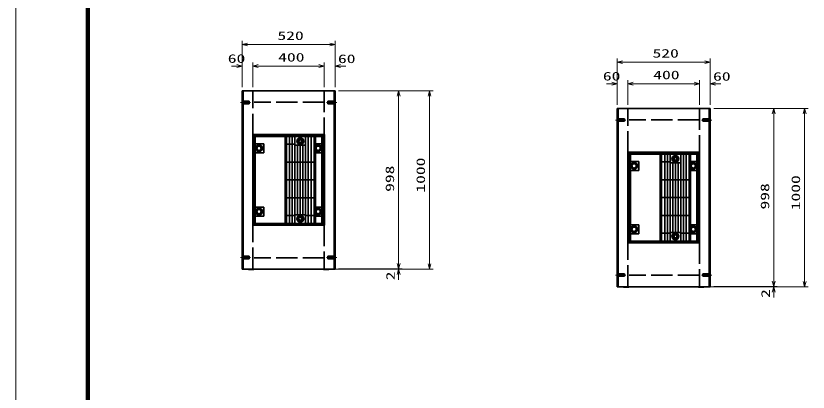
# Model space of a CAD drawing. Units: millimetres on the paper. Extents: x 0 to 841, y 0 to 594.
# Drawn here: x 0 to 221.7, y 297 to 402.4 of the extents above; entities that cross this region are included whole.
import ezdxf
from ezdxf.enums import TextEntityAlignment as Align

# ---------------------------------------------------------------- set-up
doc = ezdxf.new("R2010")
doc.units = ezdxf.units.MM
doc.linetypes.add('DASHED', pattern=[7.5, 6, -1.5])
doc.linetypes.add('USER2', pattern=[18.5, 12, -1.5, 3.5, -1.5])
for name, color, linetype, lineweight in [('D-BMK（構造物基準線）', 2, 'USER2', 18), ('D-STR-DIM（寸法）', 7, 'Continuous', 13), ('D-STR（構造物）', 1, 'Continuous', 35), ('D-TTL-LINE（区切線）', 7, 'Continuous', 18), ('D-TTL（外枠）', 2, 'Continuous', 140)]:
    doc.layers.add(name, color=color, linetype=linetype, lineweight=lineweight)
doc.styles.add('ＭＳ ゴシック', font='')
doc.styles.get('ＭＳ ゴシック').set_extended_font_data('MS Gothic')

# ---------------------------------------------------------------- blocks, each defined once
blk = doc.blocks.new('_Open30')
at = {"color": 7, "linetype": 'Continuous', "lineweight": 13}
for p, q in [((-1, 0.2679), (0, 0)), ((0, 0), (-1, -0.2679)), ((0, 0), (-1, 0))]:
    blk.add_line(p, q, dxfattribs=at)

msp = doc.modelspace()

# ---------------------------------------------------------------- linework, layer by layer
at = {"layer": 'D-BMK（構造物基準線）'}
for p, q in [((62.862, 378.127), (65.711, 378.127)), ((89.786, 378.127), (86.936, 378.127)), ((167.828, 373.185), (170.677, 373.185)), ((194.752, 373.185), (191.902, 373.185)), ((62.862, 334.727), (65.711, 334.727)), ((89.786, 334.727), (86.936, 334.727)), ((167.828, 329.785), (170.677, 329.785)), ((194.752, 329.785), (191.902, 329.785))]:
    msp.add_line(p, q, dxfattribs=at)
at = {"layer": 'D-STR-DIM（寸法）'}
for p, q in [((63.324, 382.377), (63.324, 395.354)), ((89.324, 389.334), (89.324, 395.354)), ((64.824, 394.354), (87.824, 394.354)), ((168.29, 377.435), (168.29, 390.412)), ((194.29, 384.392), (194.29, 390.412)), ((61.824, 388.303), (60.324, 388.303)), ((63.324, 382.377), (63.324, 389.303)), ((66.324, 382.377), (66.324, 389.303)), ((66.324, 382.428), (66.324, 389.303)), ((67.824, 388.303), (84.824, 388.303)), ((67.824, 388.303), (69.324, 388.303)), ((84.824, 388.303), (83.324, 388.303)), ((86.324, 382.407), (86.324, 389.303)), ((86.324, 382.407), (86.324, 389.303)), ((89.324, 382.377), (89.324, 389.303)), ((90.824, 388.303), (92.324, 388.303)), ((169.79, 389.412), (192.79, 389.412)), ((168.29, 377.435), (168.29, 384.362)), ((171.29, 377.435), (171.29, 384.362)), ((171.29, 377.487), (171.29, 384.362)), ((191.29, 377.466), (191.29, 384.362)), ((191.29, 377.466), (191.29, 384.362)), ((194.29, 377.435), (194.29, 384.362)), ((90.324, 381.407), (108.112, 381.407)), ((108.112, 381.407), (116.752, 381.407)), ((166.79, 383.362), (165.29, 383.362)), ((172.79, 383.362), (189.79, 383.362)), ((172.79, 383.362), (174.29, 383.362)), ((189.79, 383.362), (188.29, 383.362)), ((195.79, 383.362), (197.29, 383.362)), ((107.112, 333.007), (107.112, 379.907)), ((115.752, 332.907), (115.752, 379.907)), ((195.29, 376.466), (213.078, 376.466)), ((212.078, 328.066), (212.078, 374.966)), ((213.078, 376.466), (221.718, 376.466)), ((220.718, 327.966), (220.718, 374.966)), ((107.112, 333.007), (107.112, 334.507)), ((89.074, 331.407), (108.112, 331.407)), ((90.324, 331.507), (108.112, 331.507)), ((90.324, 331.507), (108.112, 331.507)), ((105.675, 331.407), (116.752, 331.407)), ((107.112, 329.907), (107.112, 328.407)), ((212.078, 328.066), (212.078, 329.566)), ((194.04, 326.466), (213.078, 326.466)), ((195.29, 326.566), (213.078, 326.566)), ((195.29, 326.566), (213.078, 326.566)), ((210.641, 326.466), (221.718, 326.466)), ((212.078, 324.966), (212.078, 323.466))]:
    msp.add_line(p, q, dxfattribs=at)
at = {"layer": 'D-STR（構造物）'}
for p, q in [((63.324, 381.377), (89.324, 381.377)), ((63.324, 331.477), (63.324, 381.377)), ((63.574, 331.477), (63.574, 381.377)), ((89.074, 381.377), (89.074, 331.477)), ((89.324, 381.377), (89.324, 331.477)), ((168.29, 376.435), (194.29, 376.435)), ((168.29, 326.535), (168.29, 376.435)), ((168.54, 326.535), (168.54, 376.435)), ((194.04, 376.435), (194.04, 326.535)), ((194.29, 376.435), (194.29, 326.535)), ((66.274, 343.752), (66.274, 369.102)), ((66.274, 369.102), (86.374, 369.102)), ((66.574, 344.052), (66.574, 368.802)), ((66.574, 368.802), (86.074, 368.802)), ((67.004, 344.252), (67.004, 368.602)), ((67.004, 368.602), (75.324, 368.602)), ((75.324, 343.752), (75.324, 369.102)), ((75.624, 343.752), (75.624, 369.102)), ((75.724, 368.602), (75.724, 344.252)), ((83.474, 368.602), (75.724, 368.602)), ((76.599, 368.602), (76.599, 344.252)), ((77.349, 344.252), (77.349, 368.602)), ((78.099, 368.602), (78.099, 344.252)), ((81.099, 368.602), (81.099, 344.252)), ((81.849, 344.252), (81.849, 368.602)), ((82.599, 368.602), (82.599, 344.252)), ((83.474, 344.252), (83.474, 368.602)), ((83.574, 343.752), (83.574, 369.102)), ((83.874, 369.102), (83.874, 343.752)), ((85.644, 368.602), (83.874, 368.602)), ((85.644, 368.602), (85.644, 344.252)), ((85.644, 366.552), (85.644, 368.602)), ((86.074, 368.802), (86.074, 344.052)), ((86.374, 369.102), (86.374, 343.752)), ((67.004, 366.552), (69.354, 366.552)), ((67.702, 365.902), (67.356, 365.302)), ((68.395, 365.902), (67.702, 365.902)), ((68.741, 365.302), (68.395, 365.902)), ((69.354, 366.552), (69.354, 364.052)), ((75.724, 366.427), (78.099, 366.427)), ((78.099, 366.177), (81.099, 366.177)), ((78.849, 346.677), (78.849, 366.177)), ((78.906, 367.277), (79.252, 367.877)), ((79.252, 366.677), (78.906, 367.277)), ((79.252, 367.877), (79.945, 367.877)), ((79.945, 366.677), (79.252, 366.677)), ((79.599, 346.677), (79.599, 366.177)), ((79.945, 367.877), (80.291, 367.277)), ((80.291, 367.277), (79.945, 366.677)), ((80.349, 366.177), (80.349, 346.677)), ((83.874, 366.552), (85.644, 366.552)), ((83.906, 365.302), (84.252, 365.902)), ((84.252, 365.902), (84.945, 365.902)), ((84.945, 365.902), (85.292, 365.302)), ((69.354, 364.052), (67.004, 364.052)), ((67.356, 365.302), (67.702, 364.702)), ((67.702, 364.702), (68.395, 364.702)), ((68.395, 364.702), (68.741, 365.302)), ((83.874, 364.052), (85.644, 364.052)), ((84.252, 364.702), (83.906, 365.302)), ((84.945, 364.702), (84.252, 364.702)), ((85.292, 365.302), (84.945, 364.702)), ((85.644, 364.052), (85.644, 348.802)), ((85.644, 364.052), (85.644, 348.802)), ((171.24, 338.81), (171.24, 364.16)), ((171.24, 364.16), (191.34, 364.16)), ((171.54, 339.11), (171.54, 363.86)), ((171.54, 363.86), (191.04, 363.86)), ((171.97, 339.31), (171.97, 363.66)), ((171.97, 363.66), (180.29, 363.66)), ((180.29, 338.81), (180.29, 364.16)), ((180.59, 338.81), (180.59, 364.16)), ((180.69, 363.66), (180.69, 339.311)), ((188.44, 363.66), (180.69, 363.66)), ((181.565, 363.66), (181.565, 339.311)), ((182.315, 339.311), (182.315, 363.66)), ((183.065, 363.66), (183.065, 339.311)), ((186.065, 363.66), (186.065, 339.311)), ((186.815, 339.311), (186.815, 363.66)), ((187.564, 363.66), (187.564, 339.311)), ((188.44, 339.311), (188.44, 363.66)), ((188.54, 338.81), (188.54, 364.16)), ((188.84, 364.16), (188.84, 338.81)), ((190.61, 363.66), (188.84, 363.66)), ((190.61, 363.66), (190.61, 339.31)), ((190.61, 361.61), (190.61, 363.66)), ((191.04, 363.86), (191.04, 339.11)), ((191.34, 364.16), (191.34, 338.81)), ((83.474, 361.427), (75.724, 361.427)), ((171.97, 361.61), (174.32, 361.61)), ((174.32, 361.61), (174.32, 359.11)), ((180.69, 361.485), (183.065, 361.485)), ((183.872, 362.335), (184.218, 362.935)), ((184.218, 361.735), (183.872, 362.335)), ((184.218, 362.935), (184.911, 362.935)), ((184.911, 361.735), (184.218, 361.735)), ((184.911, 362.935), (185.257, 362.335)), ((185.257, 362.335), (184.911, 361.735)), ((188.84, 361.61), (190.61, 361.61)), ((172.668, 360.96), (172.322, 360.36)), ((172.322, 360.36), (172.668, 359.76)), ((173.361, 360.96), (172.668, 360.96)), ((172.668, 359.76), (173.361, 359.76)), ((173.707, 360.36), (173.361, 360.96)), ((173.361, 359.76), (173.707, 360.36)), ((183.065, 361.235), (186.065, 361.235)), ((183.815, 341.736), (183.815, 361.235)), ((184.565, 341.736), (184.565, 361.235)), ((185.315, 361.235), (185.315, 341.736)), ((188.872, 360.36), (189.218, 360.96)), ((189.218, 359.76), (188.872, 360.36)), ((189.218, 360.96), (189.911, 360.96)), ((189.911, 359.76), (189.218, 359.76)), ((189.911, 360.96), (190.258, 360.36)), ((190.258, 360.36), (189.911, 359.76)), ((174.32, 359.11), (171.97, 359.11)), ((188.84, 359.11), (190.61, 359.11)), ((190.61, 359.11), (190.61, 343.86)), ((190.61, 359.11), (190.61, 343.86)), ((75.724, 356.427), (83.474, 356.427)), ((188.44, 356.485), (180.69, 356.485)), ((83.474, 351.427), (75.724, 351.427)), ((180.69, 351.485), (188.44, 351.485)), ((69.354, 348.802), (67.004, 348.802)), ((67.702, 348.152), (67.356, 347.552)), ((68.395, 348.152), (67.702, 348.152)), ((68.741, 347.552), (68.395, 348.152)), ((69.354, 346.302), (69.354, 348.802)), ((85.644, 348.802), (83.874, 348.802)), ((83.906, 347.552), (84.252, 348.152)), ((84.252, 348.152), (84.945, 348.152)), ((84.945, 348.152), (85.292, 347.552)), ((69.354, 346.302), (67.004, 346.302)), ((67.356, 347.552), (67.702, 346.952)), ((67.702, 346.952), (68.395, 346.952)), ((68.395, 346.952), (68.741, 347.552)), ((75.724, 346.427), (78.099, 346.427)), ((78.099, 346.677), (81.099, 346.677)), ((78.906, 345.577), (79.252, 346.177)), ((79.252, 346.177), (79.945, 346.177)), ((79.945, 346.177), (80.291, 345.577)), ((81.099, 346.427), (83.474, 346.427)), ((83.874, 346.302), (85.644, 346.302)), ((84.252, 346.952), (83.906, 347.552)), ((84.945, 346.952), (84.252, 346.952)), ((85.292, 347.552), (84.945, 346.952)), ((188.44, 346.485), (180.69, 346.485)), ((86.374, 343.752), (66.274, 343.752)), ((86.074, 344.052), (66.574, 344.052)), ((67.004, 344.252), (75.324, 344.252)), ((83.474, 344.252), (75.724, 344.252)), ((79.252, 344.977), (78.906, 345.577)), ((79.945, 344.977), (79.252, 344.977)), ((80.291, 345.577), (79.945, 344.977)), ((85.644, 344.252), (83.874, 344.252)), ((174.32, 343.86), (171.97, 343.86)), ((174.32, 341.36), (174.32, 343.86)), ((190.61, 343.86), (188.84, 343.86)), ((172.668, 343.21), (172.322, 342.61)), ((172.322, 342.61), (172.668, 342.01)), ((173.361, 343.21), (172.668, 343.21)), ((172.668, 342.01), (173.361, 342.01)), ((173.707, 342.61), (173.361, 343.21)), ((173.361, 342.01), (173.707, 342.61)), ((180.69, 341.485), (183.065, 341.485)), ((183.065, 341.736), (186.065, 341.736)), ((186.065, 341.485), (188.44, 341.485)), ((188.872, 342.61), (189.218, 343.21)), ((189.218, 342.01), (188.872, 342.61)), ((189.218, 343.21), (189.911, 343.21)), ((189.911, 342.01), (189.218, 342.01)), ((189.911, 343.21), (190.258, 342.61)), ((190.258, 342.61), (189.911, 342.01)), ((174.32, 341.36), (171.97, 341.36)), ((171.97, 339.31), (180.29, 339.31)), ((188.44, 339.311), (180.69, 339.311)), ((183.872, 340.635), (184.218, 341.235)), ((184.218, 340.035), (183.872, 340.635)), ((184.218, 341.235), (184.911, 341.235)), ((184.911, 340.035), (184.218, 340.035)), ((184.911, 341.235), (185.257, 340.635)), ((185.257, 340.635), (184.911, 340.035)), ((188.84, 341.36), (190.61, 341.36)), ((190.61, 339.31), (188.84, 339.31)), ((191.34, 338.81), (171.24, 338.81)), ((191.04, 339.11), (171.54, 339.11)), ((89.324, 331.477), (63.324, 331.477)), ((65.074, 331.377), (64.974, 331.477)), ((66.574, 331.377), (65.074, 331.377)), ((66.574, 331.377), (66.674, 331.477)), ((86.074, 331.377), (85.974, 331.477)), ((86.074, 331.377), (87.574, 331.377)), ((87.574, 331.377), (87.674, 331.477)), ((194.29, 326.535), (168.29, 326.535)), ((170.04, 326.435), (169.94, 326.535)), ((171.54, 326.435), (170.04, 326.435)), ((171.54, 326.435), (171.64, 326.535)), ((191.04, 326.435), (190.94, 326.535)), ((191.04, 326.435), (192.54, 326.435)), ((192.54, 326.435), (192.64, 326.535))]:
    msp.add_line(p, q, dxfattribs=at)
at = {"layer": 'D-STR（構造物）', "linetype": 'DASHED'}
for p, q in [((66.324, 331.477), (66.324, 381.377)), ((86.324, 381.377), (86.324, 331.477)), ((63.324, 378.477), (65.324, 378.477)), ((63.324, 377.777), (65.324, 377.777)), ((65.324, 377.777), (65.324, 378.477)), ((86.324, 378.195), (66.674, 378.195)), ((89.324, 378.477), (87.324, 378.477)), ((87.324, 377.777), (87.324, 378.477)), ((89.324, 377.777), (87.324, 377.777)), ((171.29, 326.535), (171.29, 376.435)), ((191.29, 376.435), (191.29, 326.535)), ((168.29, 373.535), (170.29, 373.535)), ((168.29, 372.835), (170.29, 372.835)), ((170.29, 372.835), (170.29, 373.535)), ((191.29, 373.253), (171.64, 373.253)), ((194.29, 373.535), (192.29, 373.535)), ((192.29, 372.835), (192.29, 373.535)), ((194.29, 372.835), (192.29, 372.835)), ((63.324, 335.077), (65.324, 335.077)), ((65.324, 335.077), (65.324, 334.377)), ((89.324, 335.077), (87.324, 335.077)), ((87.324, 335.077), (87.324, 334.377)), ((63.324, 334.377), (65.324, 334.377)), ((86.324, 334.658), (66.674, 334.658)), ((89.324, 334.377), (87.324, 334.377)), ((168.29, 330.135), (170.29, 330.135)), ((168.29, 329.435), (170.29, 329.435)), ((170.29, 330.135), (170.29, 329.435)), ((191.29, 329.717), (171.64, 329.717)), ((194.29, 330.135), (192.29, 330.135)), ((192.29, 330.135), (192.29, 329.435)), ((194.29, 329.435), (192.29, 329.435))]:
    msp.add_line(p, q, dxfattribs=at)
at = {"layer": 'D-STR（構造物）'}
for centre, radius in [((79.599, 367.277), 0.95), ((68.049, 365.302), 0.95), ((68.099, 365.302), 0.725), ((68.049, 365.302), 0.6), ((79.599, 367.277), 0.6), ((79.599, 367.277), 0.4), ((84.599, 365.302), 0.95), ((84.549, 365.302), 0.725), ((84.599, 365.302), 0.6), ((184.565, 362.335), 0.95), ((184.565, 362.335), 0.6), ((184.565, 362.335), 0.4), ((173.015, 360.36), 0.95), ((173.065, 360.36), 0.725), ((173.015, 360.36), 0.6), ((189.565, 360.36), 0.95), ((189.515, 360.36), 0.725), ((189.565, 360.36), 0.6), ((68.049, 347.552), 0.95), ((68.099, 347.552), 0.725), ((68.049, 347.552), 0.6), ((84.599, 347.552), 0.95), ((84.549, 347.552), 0.725), ((84.599, 347.552), 0.6), ((79.599, 345.577), 0.95), ((79.599, 345.577), 0.6), ((79.599, 345.577), 0.4), ((173.015, 342.61), 0.95), ((173.065, 342.61), 0.725), ((173.015, 342.61), 0.6), ((184.565, 340.635), 0.95), ((189.565, 342.61), 0.95), ((189.515, 342.61), 0.725), ((189.565, 342.61), 0.6), ((184.565, 340.635), 0.6), ((184.565, 340.635), 0.4)]:
    msp.add_circle(centre, radius, dxfattribs=at)
at = {"layer": 'D-TTL-LINE（区切線）'}
msp.add_line((0, 594), (0, 0), dxfattribs=at)
at = {"layer": 'D-TTL（外枠）'}
msp.add_line((20.1, 573.9), (20.1, 20.1), dxfattribs=at)

# ---------------------------------------------------------------- block references
at = {"layer": 'D-STR-DIM（寸法）'}
for p, xscale, yscale, rotation in [((63.324, 394.354), 1.5, 1.5, 180), ((66.324, 388.303), 1.5, 1.5, 180), ((66.324, 388.303), 1.5, 1.5, 180), ((89.324, 388.303), 1.5, 1.5, 180), ((168.29, 389.412), 1.499999, 1.499999, 180), ((171.29, 383.362), 1.499999, 1.499999, 180), ((171.29, 383.362), 1.499999, 1.499999, 180), ((194.29, 383.362), 1.499999, 1.499999, 180), ((107.112, 381.407), 1.5, 1.5, 90), ((115.752, 381.407), 1.5, 1.5, 90), ((212.078, 376.466), 1.499999, 1.499999, 90), ((220.718, 376.466), 1.499999, 1.499999, 90), ((107.112, 331.507), 1.5, 1.5, 270), ((107.112, 331.507), 1.5, 1.5, 270), ((115.752, 331.407), 1.5, 1.5, 270), ((107.112, 331.407), 1.5, 1.5, 90), ((212.078, 326.566), 1.499999, 1.499999, 270), ((212.078, 326.566), 1.499999, 1.499999, 270), ((212.078, 326.466), 1.499999, 1.499999, 90), ((220.718, 326.466), 1.499999, 1.499999, 270)]:
    msp.add_blockref('_Open30', p, dxfattribs=dict(at, xscale=xscale, yscale=yscale, rotation=rotation))
for p, xscale, yscale in [((89.324, 394.354), 1.5, 1.5), ((63.324, 388.303), 1.5, 1.5), ((86.324, 388.303), 1.5, 1.5), ((86.324, 388.303), 1.5, 1.5), ((194.29, 389.412), 1.499999, 1.499999), ((168.29, 383.362), 1.499999, 1.499999), ((191.29, 383.362), 1.499999, 1.499999), ((191.29, 383.362), 1.499999, 1.499999)]:
    msp.add_blockref('_Open30', p, dxfattribs=dict(at, xscale=xscale, yscale=yscale))

# ---------------------------------------------------------------- texts
at = {"layer": 'D-STR-DIM（寸法）', "style": 'ＭＳ ゴシック', "width": 1.5}
for s, p in [('520', (73.199, 394.891)), ('520', (178.165, 389.95)), ('60', (59.309, 388.491)), ('400', (73.407, 388.841)), ('60', (90.143, 388.427)), ('60', (164.275, 383.55)), ('400', (178.373, 383.9)), ('60', (195.109, 383.486))]:
    msp.add_text(s, height=2.405, dxfattribs=at).set_placement(p, align=Align.BOTTOM_LEFT)
for s, p in [('1000', (115.215, 352.865)), ('998', (106.575, 353.082)), ('1000', (220.181, 347.924)), ('998', (211.541, 348.141)), ('2', (106.75, 328.319)), ('2', (211.716, 323.378))]:
    msp.add_text(s, height=2.405, rotation=90, dxfattribs=at).set_placement(p, align=Align.BOTTOM_LEFT)

doc.saveas('drawing.dxf')
